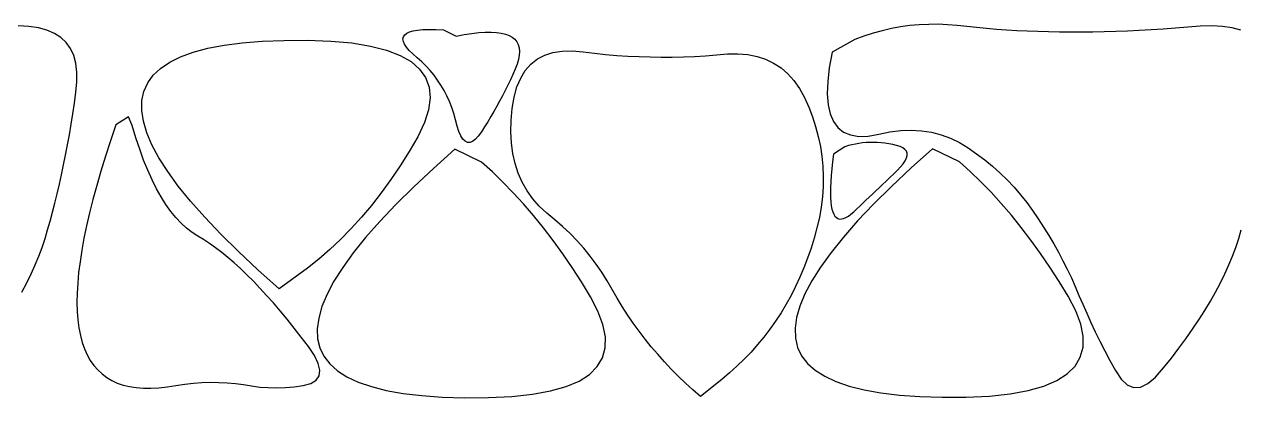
# Model space of a CAD drawing. Header units: metres. Extents: x -220 to 294, y -29 to 18.
# Drawn here: x 11.8698 to 12.3535, y -8.45 to -8.3014 of the extents above; entities that cross this region are included whole.
import ezdxf

# ---------------------------------------------------------------- set-up
doc = ezdxf.new("R2010")
doc.units = ezdxf.units.M
doc.header["$MEASUREMENT"] = 0
doc.layers.add('Tarama', color=7, linetype='Continuous')

msp = doc.modelspace()

# ---------------------------------------------------------------- linework, layer by layer
at = {"layer": 'Tarama', "color": 36, "linetype": 'Continuous', "lineweight": -3}
for points in [[(11.87165, -8.30225), (11.86742, -8.30204)], [(11.87546, -8.30283), (11.87165, -8.30225)], [(11.87885, -8.30376), (11.87546, -8.30283)], [(11.88181, -8.30505), (11.87885, -8.30376)], [(12.02456, -8.30403), (12.02632, -8.30372)], [(12.02632, -8.30372), (12.02841, -8.30353)], [(12.02841, -8.30353), (12.03081, -8.30344)], [(12.03081, -8.30344), (12.03353, -8.30347)], [(12.03353, -8.30347), (12.03657, -8.30361)], [(12.03657, -8.30361), (12.0417, -8.30614)], [(12.2112, -8.30397), (12.20756, -8.30497)], [(12.21486, -8.30314), (12.2112, -8.30397)], [(12.21854, -8.30247), (12.21486, -8.30314)], [(12.22224, -8.30196), (12.21854, -8.30247)], [(12.22596, -8.30162), (12.22224, -8.30196)], [(12.2297, -8.30145), (12.22596, -8.30162)], [(12.23346, -8.30144), (12.2297, -8.30145)], [(12.23724, -8.30159), (12.23346, -8.30144)], [(12.24104, -8.30191), (12.23724, -8.30159)], [(12.24487, -8.30235), (12.24104, -8.30191)], [(12.24874, -8.30276), (12.24487, -8.30235)], [(12.25268, -8.30313), (12.24874, -8.30276)], [(12.25666, -8.30346), (12.25268, -8.30313)], [(12.2607, -8.30375), (12.25666, -8.30346)], [(12.2648, -8.304), (12.2607, -8.30375)], [(12.26895, -8.3042), (12.2648, -8.304)], [(12.31347, -8.30391), (12.30878, -8.30412)], [(12.31823, -8.30364), (12.31347, -8.30391)], [(12.32304, -8.30334), (12.31823, -8.30364)], [(12.3279, -8.303), (12.32304, -8.30334)], [(12.33282, -8.30261), (12.3279, -8.303)], [(12.33777, -8.3022), (12.33282, -8.30261)], [(12.34242, -8.30204), (12.33777, -8.3022)], [(12.34665, -8.30225), (12.34242, -8.30204)], [(12.35046, -8.30283), (12.34665, -8.30225)], [(12.35385, -8.30376), (12.35046, -8.30283)], [(11.88436, -8.30671), (11.88181, -8.30505)], [(11.88648, -8.30873), (11.88436, -8.30671)], [(11.88819, -8.31111), (11.88648, -8.30873)], [(11.94934, -8.30975), (11.95653, -8.30881)], [(11.95653, -8.30881), (11.96444, -8.30817)], [(11.96444, -8.30817), (11.97306, -8.30783)], [(11.97306, -8.30783), (11.98239, -8.3078)], [(11.98239, -8.3078), (11.99177, -8.30812)], [(11.99177, -8.30812), (12.00016, -8.30887)], [(12.02051, -8.30723), (12.02069, -8.30637)], [(12.02066, -8.30821), (12.02051, -8.30723)], [(12.02113, -8.30929), (12.02066, -8.30821)], [(12.02069, -8.30637), (12.02118, -8.30562)], [(12.02118, -8.30562), (12.02198, -8.30498)], [(12.02198, -8.30498), (12.02311, -8.30445)], [(12.02311, -8.30445), (12.02456, -8.30403)], [(12.0417, -8.30614), (12.04492, -8.30552)], [(12.04492, -8.30552), (12.04792, -8.30506)], [(12.04792, -8.30506), (12.0507, -8.30474)], [(12.0507, -8.30474), (12.05327, -8.30456)], [(12.05327, -8.30456), (12.05561, -8.30453)], [(12.05561, -8.30453), (12.05773, -8.30465)], [(12.05773, -8.30465), (12.05962, -8.30491)], [(12.05962, -8.30491), (12.0613, -8.30531)], [(12.0613, -8.30531), (12.06276, -8.30586)], [(12.06276, -8.30586), (12.06399, -8.30656)], [(12.06399, -8.30656), (12.06501, -8.3074)], [(12.06501, -8.3074), (12.0658, -8.30838)], [(12.0658, -8.30838), (12.06638, -8.30951)], [(12.20033, -8.30746), (12.19127, -8.31253)], [(12.20394, -8.30614), (12.20033, -8.30746)], [(12.20756, -8.30497), (12.20394, -8.30614)], [(12.27316, -8.30436), (12.26895, -8.3042)], [(12.27742, -8.30448), (12.27316, -8.30436)], [(12.28173, -8.30455), (12.27742, -8.30448)], [(12.2861, -8.30459), (12.28173, -8.30455)], [(12.29053, -8.30458), (12.2861, -8.30459)], [(12.29501, -8.30453), (12.29053, -8.30458)], [(12.29954, -8.30444), (12.29501, -8.30453)], [(12.30413, -8.3043), (12.29954, -8.30444)], [(12.30878, -8.30412), (12.30413, -8.3043)], [(11.88947, -8.31386), (11.88819, -8.31111)], [(11.93202, -8.31438), (11.93708, -8.31253)], [(11.93708, -8.31253), (11.94285, -8.31099)], [(11.94285, -8.31099), (11.94934, -8.30975)], [(12.00016, -8.30887), (12.00755, -8.31007)], [(12.00755, -8.31007), (12.01394, -8.3117)], [(12.01394, -8.3117), (12.01933, -8.31378)], [(12.02192, -8.31049), (12.02113, -8.30929)], [(12.02302, -8.3118), (12.02192, -8.31049)], [(12.02445, -8.31322), (12.02302, -8.3118)], [(12.02619, -8.31475), (12.02445, -8.31322)], [(12.06638, -8.30951), (12.06673, -8.31079)], [(12.06673, -8.31079), (12.06686, -8.31221)], [(12.06686, -8.31221), (12.06677, -8.31377)], [(12.07398, -8.3152), (12.07691, -8.31365)], [(12.07691, -8.31365), (12.0802, -8.31261)], [(12.0802, -8.31261), (12.08385, -8.31206)], [(12.08385, -8.31206), (12.08786, -8.31202)], [(12.08786, -8.31202), (12.09222, -8.31245)], [(12.09222, -8.31245), (12.09668, -8.31298)], [(12.09668, -8.31298), (12.10113, -8.31343)], [(12.10113, -8.31343), (12.10557, -8.31379)], [(12.14088, -8.31395), (12.14526, -8.31361)], [(12.14526, -8.31361), (12.14962, -8.31323)], [(12.14962, -8.31323), (12.15379, -8.31315)], [(12.15379, -8.31315), (12.15771, -8.31347)], [(12.15771, -8.31347), (12.16139, -8.31419)], [(12.19127, -8.31253), (12.19015, -8.31869)], [(11.89033, -8.31696), (11.88947, -8.31386)], [(11.89077, -8.32043), (11.89033, -8.31696)], [(11.92405, -8.31897), (11.92768, -8.31652)], [(11.92768, -8.31652), (11.93202, -8.31438)], [(12.01933, -8.31378), (12.02373, -8.31629)], [(12.02373, -8.31629), (12.02712, -8.31924)], [(12.02801, -8.31637), (12.02619, -8.31475)], [(12.02973, -8.31808), (12.02801, -8.31637)], [(12.03135, -8.31986), (12.02973, -8.31808)], [(12.06593, -8.31734), (12.06517, -8.31934)], [(12.06646, -8.31548), (12.06593, -8.31734)], [(12.06677, -8.31377), (12.06646, -8.31548)], [(12.06919, -8.31978), (12.07141, -8.31724)], [(12.07141, -8.31724), (12.07398, -8.3152)], [(12.10557, -8.31379), (12.11001, -8.31409)], [(12.11001, -8.31409), (12.11444, -8.3143)], [(12.11444, -8.3143), (12.11887, -8.31444)], [(12.11887, -8.31444), (12.12328, -8.31449)], [(12.12328, -8.31449), (12.12769, -8.31447)], [(12.12769, -8.31447), (12.1321, -8.31438)], [(12.1321, -8.31438), (12.13649, -8.3142)], [(12.13649, -8.3142), (12.14088, -8.31395)], [(12.16139, -8.31419), (12.16481, -8.31532)], [(12.16481, -8.31532), (12.168, -8.31685)], [(12.168, -8.31685), (12.17094, -8.31878)], [(11.89079, -8.32426), (11.89077, -8.32043)], [(11.91892, -8.32477), (11.92113, -8.32172)], [(11.92113, -8.32172), (11.92405, -8.31897)], [(12.02712, -8.31924), (12.02951, -8.32263)], [(12.02951, -8.32263), (12.0309, -8.32646)], [(12.03287, -8.32172), (12.03135, -8.31986)], [(12.03429, -8.32366), (12.03287, -8.32172)], [(12.06423, -8.32146), (12.06324, -8.32358)], [(12.06517, -8.31934), (12.06423, -8.32146)], [(12.06584, -8.32635), (12.06734, -8.32281)], [(12.06734, -8.32281), (12.06919, -8.31978)], [(12.17094, -8.31878), (12.17363, -8.32111)], [(12.17363, -8.32111), (12.17608, -8.32385)], [(12.19015, -8.31869), (12.18951, -8.32423)], [(11.89039, -8.32845), (11.89079, -8.32426)], [(11.91664, -8.33178), (11.91742, -8.32812)], [(11.91742, -8.32812), (11.91892, -8.32477)], [(12.0309, -8.32646), (12.03129, -8.33072)], [(12.03561, -8.32568), (12.03429, -8.32366)], [(12.03684, -8.32778), (12.03561, -8.32568)], [(12.03796, -8.32996), (12.03684, -8.32778)], [(12.06117, -8.3278), (12.06009, -8.3299)], [(12.06222, -8.3257), (12.06117, -8.3278)], [(12.06324, -8.32358), (12.06222, -8.3257)], [(12.06471, -8.33038), (12.06584, -8.32635)], [(12.17608, -8.32385), (12.17828, -8.32699)], [(12.17828, -8.32699), (12.18023, -8.33054)], [(12.18951, -8.32423), (12.18935, -8.32914)], [(11.88913, -8.33703), (11.88977, -8.33277)], [(11.88977, -8.33277), (11.89039, -8.32845)], [(11.91657, -8.33573), (11.91664, -8.33178)], [(12.03129, -8.33072), (12.03068, -8.33543)], [(12.03898, -8.33221), (12.03796, -8.32996)], [(12.03991, -8.33455), (12.03898, -8.33221)], [(12.05898, -8.33198), (12.05785, -8.33405)], [(12.06009, -8.3299), (12.05898, -8.33198)], [(12.06393, -8.33491), (12.06471, -8.33038)], [(12.18023, -8.33054), (12.18195, -8.33437)], [(12.18935, -8.32914), (12.18968, -8.33343)], [(11.88846, -8.34123), (11.88913, -8.33703)], [(11.91721, -8.33999), (11.91657, -8.33573)], [(12.03068, -8.33543), (12.02907, -8.34057)], [(12.04073, -8.33696), (12.03991, -8.33455)], [(12.04145, -8.33946), (12.04073, -8.33696)], [(12.05668, -8.33611), (12.05549, -8.33816)], [(12.05785, -8.33405), (12.05668, -8.33611)], [(12.06351, -8.33969), (12.06393, -8.33491)], [(12.18195, -8.33437), (12.18345, -8.33824)], [(12.18968, -8.33343), (12.1905, -8.33709)], [(12.1905, -8.33709), (12.1918, -8.34012)], [(11.88776, -8.34537), (11.88846, -8.34123)], [(11.90629, -8.34146), (11.90413, -8.34779)], [(11.91132, -8.33821), (11.90629, -8.34146)], [(11.91278, -8.34173), (11.91132, -8.33821)], [(11.91423, -8.34657), (11.91278, -8.34173)], [(11.91856, -8.34455), (11.91721, -8.33999)], [(12.02907, -8.34057), (12.02646, -8.34615)], [(12.0421, -8.34197), (12.04145, -8.33946)], [(12.04278, -8.34411), (12.0421, -8.34197)], [(12.05301, -8.34223), (12.05173, -8.34424)], [(12.05427, -8.3402), (12.05301, -8.34223)], [(12.05549, -8.33816), (12.05427, -8.3402)], [(12.06341, -8.34428), (12.06351, -8.33969)], [(12.18345, -8.33824), (12.18472, -8.34213)], [(12.18472, -8.34213), (12.18577, -8.34604)], [(12.1918, -8.34012), (12.19359, -8.34253)], [(12.19359, -8.34253), (12.19586, -8.34431)], [(11.88703, -8.34944), (11.88776, -8.34537)], [(11.91574, -8.35115), (11.91423, -8.34657)], [(11.92063, -8.34941), (11.91856, -8.34455)], [(12.02646, -8.34615), (12.02302, -8.35205)], [(12.04353, -8.34583), (12.04278, -8.34411)], [(12.04434, -8.34712), (12.04353, -8.34583)], [(12.04521, -8.34798), (12.04434, -8.34712)], [(12.04932, -8.34719), (12.0482, -8.34802)], [(12.05049, -8.34592), (12.04932, -8.34719)], [(12.05173, -8.34424), (12.05049, -8.34592)], [(12.06366, -8.34867), (12.06341, -8.34428)], [(12.18577, -8.34604), (12.1866, -8.34999)], [(12.19586, -8.34431), (12.19862, -8.34547)], [(12.19862, -8.34547), (12.20186, -8.34601)], [(12.20186, -8.34601), (12.20558, -8.34591)], [(12.20558, -8.34591), (12.2098, -8.3452)], [(12.2098, -8.3452), (12.21424, -8.34428)], [(12.21424, -8.34428), (12.21856, -8.34374)], [(12.21856, -8.34374), (12.22276, -8.34359)], [(12.22276, -8.34359), (12.22684, -8.3438)], [(12.22684, -8.3438), (12.2308, -8.3444)], [(12.2308, -8.3444), (12.23464, -8.34538)], [(12.23464, -8.34538), (12.23836, -8.34674)], [(12.23836, -8.34674), (12.24196, -8.34847)], [(11.88627, -8.35345), (11.88703, -8.34944)], [(11.90413, -8.34779), (11.90214, -8.35392)], [(11.91732, -8.35547), (11.91574, -8.35115)], [(11.92341, -8.35457), (11.92063, -8.34941)], [(12.02302, -8.35205), (12.0194, -8.35776)], [(12.04115, -8.35114), (12.0326, -8.35879)], [(12.0518, -8.3563), (12.04115, -8.35114)], [(12.04615, -8.34842), (12.04521, -8.34798)], [(12.04714, -8.34844), (12.04615, -8.34842)], [(12.0482, -8.34802), (12.04714, -8.34844)], [(12.06424, -8.35286), (12.06366, -8.34867)], [(12.1866, -8.34999), (12.18721, -8.35395)], [(12.19639, -8.35013), (12.19179, -8.35305)], [(12.19775, -8.34972), (12.19639, -8.35013)], [(12.19913, -8.34936), (12.19775, -8.34972)], [(12.20053, -8.34906), (12.19913, -8.34936)], [(12.20195, -8.34882), (12.20053, -8.34906)], [(12.20338, -8.34864), (12.20195, -8.34882)], [(12.20482, -8.34852), (12.20338, -8.34864)], [(12.20628, -8.34845), (12.20482, -8.34852)], [(12.20776, -8.34844), (12.20628, -8.34845)], [(12.20925, -8.34849), (12.20776, -8.34844)], [(12.21076, -8.3486), (12.20925, -8.34849)], [(12.21229, -8.34877), (12.21076, -8.3486)], [(12.21383, -8.34899), (12.21229, -8.34877)], [(12.21539, -8.34927), (12.21383, -8.34899)], [(12.21695, -8.34962), (12.21539, -8.34927)], [(12.21832, -8.35004), (12.21695, -8.34962)], [(12.21942, -8.35057), (12.21832, -8.35004)], [(12.22025, -8.35119), (12.21942, -8.35057)], [(12.22081, -8.3519), (12.22025, -8.35119)], [(12.22109, -8.35271), (12.22081, -8.3519)], [(12.23127, -8.35095), (12.22272, -8.3586)], [(12.24192, -8.35611), (12.23127, -8.35095)], [(12.24196, -8.34847), (12.24544, -8.35058)], [(12.24544, -8.35058), (12.24879, -8.35292)], [(11.88548, -8.3574), (11.88627, -8.35345)], [(11.90214, -8.35392), (11.90031, -8.35986)], [(11.91896, -8.35953), (11.91732, -8.35547)], [(11.9269, -8.36003), (11.92341, -8.35457)], [(12.05607, -8.36014), (12.0518, -8.3563)], [(12.06515, -8.35685), (12.06424, -8.35286)], [(12.0664, -8.36064), (12.06515, -8.35685)], [(12.18721, -8.35395), (12.18759, -8.35794)], [(12.19141, -8.3561), (12.1911, -8.35896)], [(12.19179, -8.35305), (12.19141, -8.3561)], [(12.21846, -8.35821), (12.21953, -8.35692)], [(12.21953, -8.35692), (12.22033, -8.35572)], [(12.22033, -8.35572), (12.22085, -8.35462)], [(12.22085, -8.35462), (12.22111, -8.35362)], [(12.22111, -8.35362), (12.22109, -8.35271)], [(12.24618, -8.35995), (12.24192, -8.35611)], [(12.24879, -8.35292), (12.25202, -8.35537)], [(12.25202, -8.35537), (12.25512, -8.35793)], [(11.88381, -8.3651), (11.88466, -8.36128)], [(11.88466, -8.36128), (11.88548, -8.3574)], [(11.90031, -8.35986), (11.89864, -8.3656)], [(11.92066, -8.36332), (11.91896, -8.35953)], [(11.9311, -8.3658), (11.9269, -8.36003)], [(12.0194, -8.35776), (12.01569, -8.36324)], [(12.0326, -8.35879), (12.02477, -8.36612)], [(12.06027, -8.36419), (12.05607, -8.36014)], [(12.06799, -8.36424), (12.0664, -8.36064)], [(12.18759, -8.35794), (12.18775, -8.36195)], [(12.18775, -8.36195), (12.1877, -8.36599)], [(12.19086, -8.36162), (12.1907, -8.3641)], [(12.1911, -8.35896), (12.19086, -8.36162)], [(12.21419, -8.36243), (12.21564, -8.36103)], [(12.22272, -8.3586), (12.21489, -8.36593)], [(12.21564, -8.36103), (12.21712, -8.3596)], [(12.21712, -8.3596), (12.21846, -8.35821)], [(12.25038, -8.364), (12.24618, -8.35995)], [(12.25512, -8.35793), (12.25809, -8.3606)], [(12.25809, -8.3606), (12.26094, -8.36337)], [(11.88293, -8.36886), (11.88381, -8.3651)], [(11.89864, -8.3656), (11.89713, -8.37114)], [(11.92243, -8.36686), (11.92066, -8.36332)], [(11.92426, -8.37013), (11.92243, -8.36686)], [(11.93602, -8.37186), (11.9311, -8.3658)], [(12.01569, -8.36324), (12.01188, -8.36847)], [(12.02477, -8.36612), (12.01767, -8.37315)], [(12.0644, -8.36844), (12.06027, -8.36419)], [(12.06991, -8.36763), (12.06799, -8.36424)], [(12.1877, -8.36599), (12.18742, -8.37006)], [(12.1906, -8.36639), (12.19058, -8.36848)], [(12.1907, -8.3641), (12.1906, -8.36639)], [(12.21489, -8.36593), (12.20779, -8.37296)], [(12.20863, -8.36775), (12.20998, -8.36646)], [(12.20998, -8.36646), (12.21136, -8.36514)], [(12.21136, -8.36514), (12.21276, -8.3638)], [(12.21276, -8.3638), (12.21419, -8.36243)], [(12.25452, -8.36825), (12.25038, -8.364)], [(12.26094, -8.36337), (12.26366, -8.36625)], [(12.26366, -8.36625), (12.26625, -8.36923)], [(11.88202, -8.37256), (11.88293, -8.36886)], [(11.89713, -8.37114), (11.89578, -8.37648)], [(11.92616, -8.37314), (11.92426, -8.37013)], [(12.01188, -8.36847), (12.00797, -8.37347)], [(12.06847, -8.3729), (12.0644, -8.36844)], [(12.07217, -8.37082), (12.06991, -8.36763)], [(12.07476, -8.37381), (12.07217, -8.37082)], [(12.18742, -8.37006), (12.18691, -8.37415)], [(12.19058, -8.36848), (12.19063, -8.37038)], [(12.19063, -8.37038), (12.19075, -8.3721)], [(12.20349, -8.37262), (12.20474, -8.37144)], [(12.20474, -8.37144), (12.20601, -8.37024)], [(12.20601, -8.37024), (12.20731, -8.36901)], [(12.20731, -8.36901), (12.20863, -8.36775)], [(12.25859, -8.37271), (12.25452, -8.36825)], [(12.26625, -8.36923), (12.26871, -8.37232)], [(11.88011, -8.37976), (11.88108, -8.37619)], [(11.88108, -8.37619), (11.88202, -8.37256)], [(11.89578, -8.37648), (11.89459, -8.38163)], [(11.92812, -8.37588), (11.92616, -8.37314)], [(11.93014, -8.37837), (11.92812, -8.37588)], [(11.94164, -8.37823), (11.93602, -8.37186)], [(12.00797, -8.37347), (12.00397, -8.37822)], [(12.01767, -8.37315), (12.01129, -8.37987)], [(12.07247, -8.37756), (12.06847, -8.3729)], [(12.07769, -8.37661), (12.07476, -8.37381)], [(12.18691, -8.37415), (12.18619, -8.37826)], [(12.19075, -8.3721), (12.19094, -8.37362)], [(12.19094, -8.37362), (12.1912, -8.37495)], [(12.1912, -8.37495), (12.19153, -8.37608)], [(12.19153, -8.37608), (12.19194, -8.37703)], [(12.19878, -8.37695), (12.1999, -8.37599)], [(12.1999, -8.37599), (12.20107, -8.37489)], [(12.20107, -8.37489), (12.20227, -8.37377)], [(12.20779, -8.37296), (12.20141, -8.37968)], [(12.20227, -8.37377), (12.20349, -8.37262)], [(12.26259, -8.37737), (12.25859, -8.37271)], [(12.26871, -8.37232), (12.27105, -8.37552)], [(12.27105, -8.37552), (12.27328, -8.3788)], [(11.87911, -8.38327), (11.88011, -8.37976)], [(11.93223, -8.38059), (11.93014, -8.37837)], [(11.93438, -8.38255), (11.93223, -8.38059)], [(11.94798, -8.3849), (11.94164, -8.37823)], [(12.00397, -8.37822), (11.99986, -8.38274)], [(12.01129, -8.37987), (12.00564, -8.38629)], [(12.07641, -8.38243), (12.07247, -8.37756)], [(12.08089, -8.37924), (12.07769, -8.37661)], [(12.08402, -8.38193), (12.08089, -8.37924)], [(12.18619, -8.37826), (12.18524, -8.3824)], [(12.19194, -8.37703), (12.19241, -8.37779)], [(12.19241, -8.37779), (12.19296, -8.37835)], [(12.19296, -8.37835), (12.19358, -8.37873)], [(12.19358, -8.37873), (12.19427, -8.37891)], [(12.19427, -8.37891), (12.19503, -8.3789)], [(12.19503, -8.3789), (12.19586, -8.3787)], [(12.20141, -8.37968), (12.19576, -8.3861)], [(12.19586, -8.3787), (12.19676, -8.37831)], [(12.19676, -8.37831), (12.19774, -8.37772)], [(12.19774, -8.37772), (12.19878, -8.37695)], [(12.26653, -8.38224), (12.26259, -8.37737)], [(12.27328, -8.3788), (12.27542, -8.38209)], [(11.87807, -8.38672), (11.87911, -8.38327)], [(11.89459, -8.38163), (11.89357, -8.38658)], [(11.93659, -8.38425), (11.93438, -8.38255)], [(11.93887, -8.38568), (11.93659, -8.38425)], [(11.94119, -8.3871), (11.93887, -8.38568)], [(11.95504, -8.39187), (11.94798, -8.3849)], [(11.99986, -8.38274), (11.99566, -8.38701)], [(12.08028, -8.3875), (12.07641, -8.38243)], [(12.08699, -8.38471), (12.08402, -8.38193)], [(12.08982, -8.38759), (12.08699, -8.38471)], [(12.18524, -8.3824), (12.18412, -8.38651)], [(12.19576, -8.3861), (12.19083, -8.39221)], [(12.2704, -8.38731), (12.26653, -8.38224)], [(12.27542, -8.38209), (12.27748, -8.38541)], [(12.27748, -8.38541), (12.27945, -8.38875)], [(12.35307, -8.38672), (12.35411, -8.38327)], [(11.87561, -8.39367), (11.87692, -8.39018)], [(11.87692, -8.39018), (11.87807, -8.38672)], [(11.89357, -8.38658), (11.8927, -8.39133)], [(11.94355, -8.38865), (11.94119, -8.3871)], [(11.94594, -8.39036), (11.94355, -8.38865)], [(11.94836, -8.39221), (11.94594, -8.39036)], [(11.99136, -8.39105), (11.98697, -8.39485)], [(11.99566, -8.38701), (11.99136, -8.39105)], [(12.00564, -8.38629), (12.00072, -8.3924)], [(12.08408, -8.39278), (12.08028, -8.3875)], [(12.09251, -8.39057), (12.08982, -8.38759)], [(12.09504, -8.39364), (12.09251, -8.39057)], [(12.18288, -8.39054), (12.18152, -8.39448)], [(12.18412, -8.38651), (12.18288, -8.39054)], [(12.2742, -8.39259), (12.2704, -8.38731)], [(12.27945, -8.38875), (12.28134, -8.39212)], [(12.35061, -8.39367), (12.35192, -8.39018)], [(12.35192, -8.39018), (12.35307, -8.38672)], [(11.87415, -8.39719), (11.87561, -8.39367)], [(11.892, -8.39589), (11.89145, -8.40025)], [(11.8927, -8.39133), (11.892, -8.39589)], [(11.95082, -8.39421), (11.94836, -8.39221)], [(11.95331, -8.39635), (11.95082, -8.39421)], [(11.9628, -8.39914), (11.95504, -8.39187)], [(11.98697, -8.39485), (11.98248, -8.39841)], [(12.00072, -8.3924), (11.99652, -8.39819)], [(12.08782, -8.39826), (12.08408, -8.39278)], [(12.09743, -8.39682), (12.09504, -8.39364)], [(12.18152, -8.39448), (12.18005, -8.39833)], [(12.19083, -8.39221), (12.18663, -8.398)], [(12.27794, -8.39808), (12.2742, -8.39259)], [(12.28134, -8.39212), (12.28314, -8.39551)], [(12.28314, -8.39551), (12.28486, -8.39892)], [(12.34915, -8.39719), (12.35061, -8.39367)], [(11.87078, -8.40434), (11.87254, -8.40075)], [(11.87254, -8.40075), (11.87415, -8.39719)], [(11.89145, -8.40025), (11.89107, -8.40441)], [(11.95583, -8.39865), (11.95331, -8.39635)], [(11.95839, -8.40109), (11.95583, -8.39865)], [(11.97128, -8.40672), (11.9628, -8.39914)], [(11.98248, -8.39841), (11.97128, -8.40672)], [(11.99652, -8.39819), (11.99304, -8.40369)], [(12.09149, -8.40395), (12.08782, -8.39826)], [(12.09968, -8.40009), (12.09743, -8.39682)], [(12.10178, -8.40345), (12.09968, -8.40009)], [(12.18005, -8.39833), (12.17846, -8.40209)], [(12.18663, -8.398), (12.18316, -8.4035)], [(12.28161, -8.40376), (12.27794, -8.39808)], [(12.28486, -8.39892), (12.2865, -8.40235)], [(12.34578, -8.40434), (12.34754, -8.40075)], [(12.34754, -8.40075), (12.34915, -8.39719)], [(11.86887, -8.40796), (11.87078, -8.40434)], [(11.89107, -8.40441), (11.89085, -8.40837)], [(11.96098, -8.40368), (11.95839, -8.40109)], [(11.9636, -8.40641), (11.96098, -8.40368)], [(11.99304, -8.40369), (11.99029, -8.40887)], [(12.0951, -8.40985), (12.09149, -8.40395)], [(12.10374, -8.40691), (12.10178, -8.40345)], [(12.17846, -8.40209), (12.17676, -8.40575)], [(12.18316, -8.4035), (12.18041, -8.40868)], [(12.28521, -8.40966), (12.28161, -8.40376)], [(12.2865, -8.40235), (12.28805, -8.40581)], [(12.34387, -8.40796), (12.34578, -8.40434)], [(11.89085, -8.40837), (11.89079, -8.41214)], [(11.96626, -8.40929), (11.9636, -8.40641)], [(11.96895, -8.41232), (11.96626, -8.40929)], [(11.99029, -8.40887), (11.98827, -8.41375)], [(12.0981, -8.41559), (12.0951, -8.40985)], [(12.10571, -8.41035), (12.10374, -8.40691)], [(12.10777, -8.41373), (12.10571, -8.41035)], [(12.17494, -8.40933), (12.17301, -8.41282)], [(12.17676, -8.40575), (12.17494, -8.40933)], [(12.18041, -8.40868), (12.17838, -8.41356)], [(12.28822, -8.4154), (12.28521, -8.40966)], [(12.28805, -8.40581), (12.28951, -8.40929)], [(12.28951, -8.40929), (12.291, -8.41282)], [(12.34181, -8.41162), (12.34387, -8.40796)], [(11.89079, -8.41214), (11.89089, -8.41571)], [(11.97167, -8.41549), (11.96895, -8.41232)], [(11.98827, -8.41375), (11.98697, -8.41831)], [(12.10991, -8.41705), (12.10777, -8.41373)], [(12.17301, -8.41282), (12.17096, -8.41621)], [(12.17838, -8.41356), (12.17709, -8.41813)], [(12.291, -8.41282), (12.29258, -8.4164)], [(12.3396, -8.4153), (12.34181, -8.41162)], [(11.89089, -8.41571), (11.89115, -8.41908)], [(11.89115, -8.41908), (11.89157, -8.42226)], [(11.97443, -8.41881), (11.97167, -8.41549)], [(11.97723, -8.42228), (11.97443, -8.41881)], [(11.98697, -8.41831), (11.9864, -8.42258)], [(12.10009, -8.42088), (12.0981, -8.41559)], [(12.11214, -8.42031), (12.10991, -8.41705)], [(12.1688, -8.41952), (12.16652, -8.42274)], [(12.17096, -8.41621), (12.1688, -8.41952)], [(12.17709, -8.41813), (12.17651, -8.42239)], [(12.2902, -8.42069), (12.28822, -8.4154)], [(12.29258, -8.4164), (12.29425, -8.42005)], [(12.29425, -8.42005), (12.29601, -8.42376)], [(12.33473, -8.42277), (12.33724, -8.41902)], [(12.33724, -8.41902), (12.3396, -8.4153)], [(11.89157, -8.42226), (11.89215, -8.42523)], [(11.98005, -8.4259), (11.97723, -8.42228)], [(11.9864, -8.42258), (11.98655, -8.42653)], [(12.10105, -8.42574), (12.10009, -8.42088)], [(12.11445, -8.42351), (12.11214, -8.42031)], [(12.11684, -8.42665), (12.11445, -8.42351)], [(12.16652, -8.42274), (12.16413, -8.42587)], [(12.17651, -8.42239), (12.17667, -8.42634)], [(12.29117, -8.42555), (12.2902, -8.42069)], [(12.29601, -8.42376), (12.29787, -8.42754)], [(12.33206, -8.42655), (12.33473, -8.42277)], [(11.89215, -8.42523), (11.8929, -8.42802)], [(11.8929, -8.42802), (11.8938, -8.4306)], [(11.98291, -8.42966), (11.98005, -8.4259)], [(11.98531, -8.43325), (11.98291, -8.42966)], [(11.98655, -8.42653), (11.98743, -8.43018)], [(12.101, -8.43015), (12.10105, -8.42574)], [(12.11931, -8.42972), (12.11684, -8.42665)], [(12.12187, -8.43274), (12.11931, -8.42972)], [(12.16163, -8.4289), (12.15901, -8.43185)], [(12.16413, -8.42587), (12.16163, -8.4289)], [(12.17667, -8.42634), (12.17754, -8.42999)], [(12.29111, -8.42996), (12.29117, -8.42555)], [(12.29787, -8.42754), (12.29981, -8.43137)], [(12.32925, -8.43036), (12.33206, -8.42655)], [(11.8938, -8.4306), (11.89487, -8.43299)], [(11.89487, -8.43299), (11.89609, -8.43517)], [(11.98681, -8.43639), (11.98531, -8.43325)], [(11.98743, -8.43018), (11.98903, -8.43352)], [(11.98903, -8.43352), (11.99136, -8.43655)], [(12.09782, -8.43765), (12.09992, -8.43412)], [(12.09992, -8.43412), (12.101, -8.43015)], [(12.12451, -8.43569), (12.12187, -8.43274)], [(12.15901, -8.43185), (12.15627, -8.43471)], [(12.17754, -8.42999), (12.17915, -8.43333)], [(12.17915, -8.43333), (12.18147, -8.43636)], [(12.28793, -8.43746), (12.29003, -8.43393)], [(12.29003, -8.43393), (12.29111, -8.42996)], [(12.29981, -8.43137), (12.30185, -8.43526)], [(12.32317, -8.43809), (12.32629, -8.43421)], [(12.32629, -8.43421), (12.32925, -8.43036)], [(11.89609, -8.43517), (11.89748, -8.43717)], [(11.89748, -8.43717), (11.89903, -8.43896)], [(11.89903, -8.43896), (11.90074, -8.44056)], [(11.98741, -8.43906), (11.98681, -8.43639)], [(11.98711, -8.44128), (11.98741, -8.43906)], [(11.99136, -8.43655), (11.99441, -8.43927)], [(11.99441, -8.43927), (11.99819, -8.44169)], [(12.0947, -8.44073), (12.09782, -8.43765)], [(12.12723, -8.43859), (12.12451, -8.43569)], [(12.13004, -8.44142), (12.12723, -8.43859)], [(12.15342, -8.43747), (12.15045, -8.44015)], [(12.15627, -8.43471), (12.15342, -8.43747)], [(12.18147, -8.43636), (12.18453, -8.43908)], [(12.18453, -8.43908), (12.18831, -8.4415)], [(12.28481, -8.44054), (12.28793, -8.43746)], [(12.30185, -8.43526), (12.30398, -8.43922)], [(12.30398, -8.43922), (12.30623, -8.44268)], [(12.31996, -8.44179), (12.32317, -8.43809)], [(11.90074, -8.44056), (11.90261, -8.44196)], [(11.90261, -8.44196), (11.90464, -8.44316)], [(11.90464, -8.44316), (11.90683, -8.44417)], [(11.90683, -8.44417), (11.90918, -8.44498)], [(11.93364, -8.44461), (11.9371, -8.44423)], [(11.9371, -8.44423), (11.94052, -8.44398)], [(11.94052, -8.44398), (11.9439, -8.44387)], [(11.9439, -8.44387), (11.94725, -8.44389)], [(11.94725, -8.44389), (11.95057, -8.44405)], [(11.95057, -8.44405), (11.95384, -8.44434)], [(11.9838, -8.44434), (11.98591, -8.44304)], [(11.98591, -8.44304), (11.98711, -8.44128)], [(11.99819, -8.44169), (12.0027, -8.4438)], [(12.0027, -8.4438), (12.00793, -8.4456)], [(12.08539, -8.44557), (12.09056, -8.44337)], [(12.09056, -8.44337), (12.0947, -8.44073)], [(12.13292, -8.44419), (12.13004, -8.44142)], [(12.13589, -8.4469), (12.13292, -8.44419)], [(12.14737, -8.44274), (12.13895, -8.44955)], [(12.15045, -8.44015), (12.14737, -8.44274)], [(12.18831, -8.4415), (12.19281, -8.44361)], [(12.19281, -8.44361), (12.19804, -8.44541)], [(12.27551, -8.44538), (12.28067, -8.44318)], [(12.28067, -8.44318), (12.28481, -8.44054)], [(12.30623, -8.44268), (12.30865, -8.44492)], [(12.31689, -8.44439), (12.31996, -8.44179)], [(11.90918, -8.44498), (11.9117, -8.44559)], [(11.9117, -8.44559), (11.91437, -8.446)], [(11.91437, -8.446), (11.91721, -8.44622)], [(11.91721, -8.44622), (11.9202, -8.44624)], [(11.9202, -8.44624), (11.92336, -8.44606)], [(11.92336, -8.44606), (11.92668, -8.44569)], [(11.92668, -8.44569), (11.93015, -8.44513)], [(11.93015, -8.44513), (11.93364, -8.44461)], [(11.95384, -8.44434), (11.95708, -8.44477)], [(11.95708, -8.44477), (11.96029, -8.44532)], [(11.96029, -8.44532), (11.96355, -8.44575)], [(11.96355, -8.44575), (11.96687, -8.446)], [(11.96687, -8.446), (11.97025, -8.44607)], [(11.97025, -8.44607), (11.97371, -8.44596)], [(11.97371, -8.44596), (11.97722, -8.44567)], [(11.97722, -8.44567), (11.98079, -8.44518)], [(11.98079, -8.44518), (11.9838, -8.44434)], [(12.00793, -8.4456), (12.01388, -8.4471)], [(12.01388, -8.4471), (12.02057, -8.44828)], [(12.02057, -8.44828), (12.02797, -8.44916)], [(12.06378, -8.44952), (12.07201, -8.44865)], [(12.07201, -8.44865), (12.07921, -8.44733)], [(12.07921, -8.44733), (12.08539, -8.44557)], [(12.13895, -8.44955), (12.13589, -8.4469)], [(12.19804, -8.44541), (12.204, -8.44691)], [(12.204, -8.44691), (12.21068, -8.44809)], [(12.21068, -8.44809), (12.21809, -8.44897)], [(12.21809, -8.44897), (12.22622, -8.44955)], [(12.2539, -8.44934), (12.26212, -8.44846)], [(12.26212, -8.44846), (12.26933, -8.44714)], [(12.26933, -8.44714), (12.27551, -8.44538)], [(12.30865, -8.44492), (12.31123, -8.44596)], [(12.31123, -8.44596), (12.31398, -8.44578)], [(12.31398, -8.44578), (12.31689, -8.44439)], [(12.02797, -8.44916), (12.0361, -8.44974)], [(12.0361, -8.44974), (12.04496, -8.45)], [(12.04497, -8.45), (12.05453, -8.44996)], [(12.05453, -8.44996), (12.06378, -8.44952)], [(12.22622, -8.44955), (12.23508, -8.44981)], [(12.23508, -8.44981), (12.24465, -8.44977)], [(12.24465, -8.44977), (12.2539, -8.44934)]]:
    msp.add_lwpolyline(points, dxfattribs=at)

doc.saveas('drawing.dxf')
